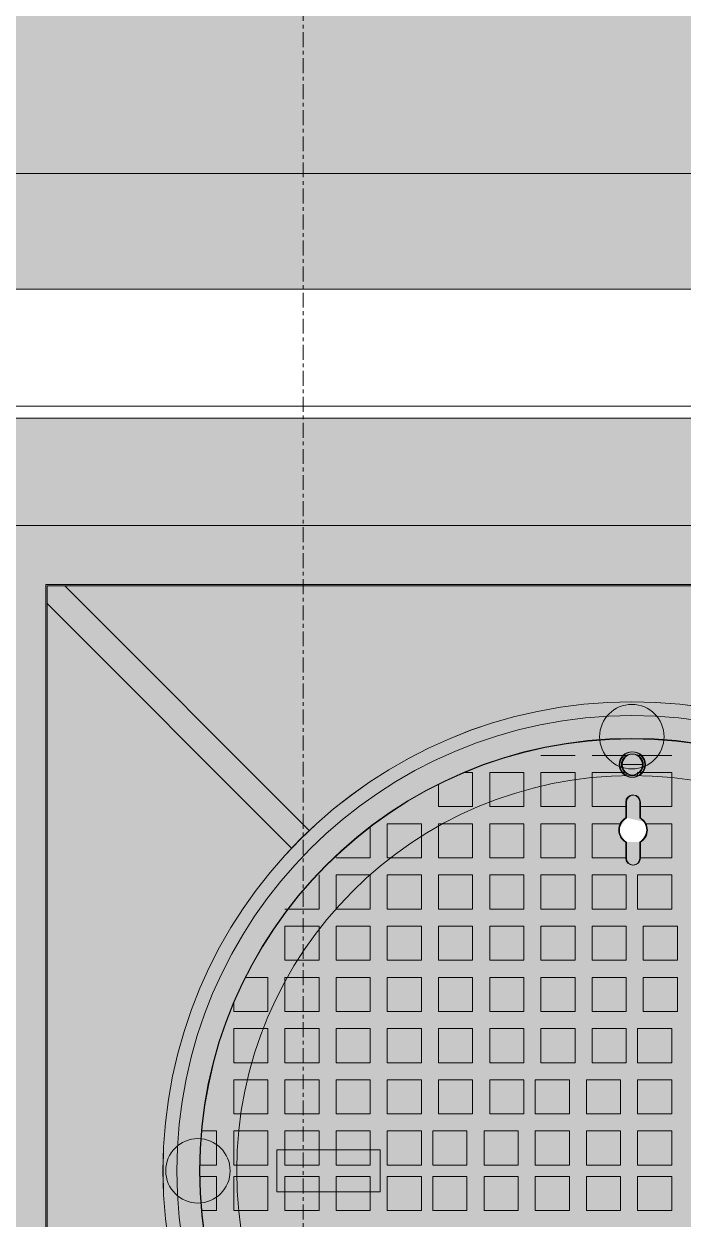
# Model space of a CAD drawing. Header units: millimetres. Extents: x 5121 to 246734, y -48180 to 129206.
# Drawn here: x 91514 to 92077, y 20195 to 21214 of the extents above; entities that cross this region are included whole.
import ezdxf

# ---------------------------------------------------------------- set-up
doc = ezdxf.new("R2010")
doc.units = ezdxf.units.MM
doc.linetypes.add('Grid Line', pattern=[22.225, 12.7, -3.175, 3.175, -3.175])
for name, color, linetype, lineweight in [('A-FLOR-PATT', 8, 'Continuous', 9), ('A-WALL', 113, 'Continuous', 9), ('G-IMPT', 8, 'Continuous', 9), ('M-EQPM', 50, 'Continuous', 9), ('S-GRID-1', 1, 'Grid Line', 9)]:
    doc.layers.add(name, color=color, linetype=linetype, lineweight=lineweight)

# ---------------------------------------------------------------- blocks, each defined once
blk = doc.blocks.new('TKTC_NAP THAM BE XLNT_260130 - TKTC_XREF_260130_NAP THAM BE XLNT_dwg_TTT-HOOD ACCESS - TTT-HOOD ACCESS-1904605-MB BỂ XLNT 2 HẦM 1-3399785-TKCS_MB TỔNG THỂ TẦNG 1')
at = {"layer": 'G-IMPT'}
for p, q in [((43.8, 358.9), (13.8, 358.9)), ((16.2, 350.9), (0.1, 350.9))]:
    blk.add_line(p, q, dxfattribs=at)
at = {"layer": 'G-IMPT', "flags": 128}
for points in [[(-26.2, 358.9), (3.8, 358.9), (-26.2, 358.9), (3.8, 358.9)], [(58.8, 358.9), (88.8, 358.9)], [(0.7, 350.9), (16.9, 350.9)], [(43.8, 313.9), (43.8, 343.9), (13.8, 343.9), (13.8, 340.9), (13.8, 343.9), (43.8, 343.9)], [(88.8, 313.9), (58.8, 313.9), (58.8, 343.9), (88.8, 343.9), (88.8, 313.9), (58.8, 313.9), (58.8, 343.9), (88.8, 343.9), (88.8, 313.9), (58.8, 313.9), (58.8, 343.9), (88.8, 343.9), (88.8, 313.9), (58.8, 313.9), (58.8, 343.9), (88.8, 343.9)], [(133.8, 313.9), (133.8, 343.9), (103.8, 343.9), (103.8, 313.9), (133.8, 313.9), (133.8, 343.9), (103.8, 343.9), (103.8, 313.9), (133.8, 313.9), (103.8, 313.9), (103.8, 343.9), (133.8, 343.9), (133.8, 313.9), (103.8, 313.9), (103.8, 343.9), (133.8, 343.9)], [(156.8, 343.9), (148.8, 343.9), (148.8, 313.9), (178.8, 313.9), (178.8, 333.8), (178.8, 313.9), (148.8, 313.9), (148.8, 343.9), (156.8, 343.9), (148.8, 343.9), (148.8, 313.9), (178.8, 313.9), (178.8, 333.8), (178.8, 313.9), (148.8, 313.9), (148.8, 343.9)], [(13.8, 320.3), (13.8, 313.9), (43.8, 313.9), (13.8, 313.9)], [(-2.9, 298.9), (-26.2, 298.9), (-26.2, 268.9), (2, 268.9), (-26.2, 268.9), (-26.2, 298.9)], [(88.8, 268.9), (88.8, 298.9), (58.8, 298.9), (58.8, 268.9), (88.8, 268.9), (88.8, 298.9), (58.8, 298.9), (58.8, 268.9), (88.8, 268.9), (58.8, 268.9), (58.8, 298.9), (88.8, 298.9), (88.8, 268.9), (58.8, 268.9), (58.8, 298.9), (88.8, 298.9), (88.8, 268.9), (58.8, 268.9), (58.8, 298.9), (88.8, 298.9)], [(133.8, 268.9), (133.8, 298.9), (103.8, 298.9), (103.8, 268.9), (133.8, 268.9), (133.8, 298.9), (103.8, 298.9), (103.8, 268.9), (133.8, 268.9), (133.8, 298.9), (103.8, 298.9), (103.8, 268.9), (133.8, 268.9), (103.8, 268.9), (103.8, 298.9), (133.8, 298.9), (133.8, 268.9), (103.8, 268.9), (103.8, 298.9), (133.8, 298.9), (133.8, 268.9), (103.8, 268.9), (103.8, 298.9), (133.8, 298.9)], [(178.8, 268.9), (178.8, 298.9), (148.8, 298.9), (148.8, 268.9), (178.8, 268.9), (178.8, 298.9), (148.8, 298.9), (148.8, 268.9), (178.8, 268.9), (178.8, 298.9), (148.8, 298.9), (148.8, 268.9), (178.8, 268.9), (148.8, 268.9), (148.8, 298.9), (178.8, 298.9), (178.8, 268.9), (148.8, 268.9), (148.8, 298.9), (178.8, 298.9), (178.8, 268.9), (148.8, 268.9), (148.8, 298.9), (178.8, 298.9)], [(223.8, 268.9), (223.8, 298.9), (193.8, 298.9), (193.8, 268.9), (223.8, 268.9), (223.8, 298.9), (193.8, 298.9), (193.8, 268.9), (223.8, 268.9), (223.8, 298.9), (193.8, 298.9), (193.8, 268.9), (223.8, 268.9), (193.8, 268.9), (193.8, 298.9), (223.8, 298.9)], [(3.8, 223.9), (-26.2, 223.9), (-26.2, 253.9), (3.8, 253.9), (3.8, 223.9), (-26.2, 223.9), (-26.2, 253.9), (3.8, 253.9), (3.8, 223.9), (-26.2, 223.9), (-26.2, 253.9), (3.8, 253.9)], [(43.8, 223.9), (13.8, 223.9), (13.8, 253.9), (43.8, 253.9)], [(88.8, 223.9), (58.8, 223.9), (58.8, 253.9), (88.8, 253.9), (88.8, 223.9), (58.8, 223.9), (58.8, 253.9), (88.8, 253.9), (88.8, 223.9), (58.8, 223.9), (58.8, 253.9), (88.8, 253.9)], [(133.8, 223.9), (103.8, 223.9), (103.8, 253.9), (133.8, 253.9), (133.8, 223.9), (103.8, 223.9), (103.8, 253.9), (133.8, 253.9), (133.8, 223.9), (103.8, 223.9), (103.8, 253.9), (133.8, 253.9), (133.8, 223.9), (103.8, 223.9), (103.8, 253.9), (133.8, 253.9)], [(178.8, 223.9), (148.8, 223.9), (148.8, 253.9), (178.8, 253.9), (178.8, 223.9), (148.8, 223.9), (148.8, 253.9), (178.8, 253.9), (178.8, 223.9), (148.8, 223.9), (148.8, 253.9), (178.8, 253.9), (178.8, 223.9), (148.8, 223.9), (148.8, 253.9), (178.8, 253.9)], [(223.8, 223.9), (193.8, 223.9), (193.8, 253.9), (223.8, 253.9), (223.8, 223.9), (193.8, 223.9), (193.8, 253.9), (223.8, 253.9), (223.8, 223.9), (193.8, 223.9), (193.8, 253.9), (223.8, 253.9)], [(268.8, 223.9), (238.8, 223.9), (238.8, 253.9), (268.8, 253.9), (268.8, 223.9), (238.8, 223.9), (238.8, 253.9), (268.8, 253.9)], [(283.8, 253.9), (283.8, 223.9), (313.8, 223.9), (283.8, 223.9), (283.8, 253.9), (283.8, 223.9), (313.8, 223.9), (283.8, 223.9)], [(-1.2, 178.9), (-31.2, 178.9), (-31.2, 208.9), (-1.2, 208.9), (-1.2, 178.9), (-31.2, 178.9), (-31.2, 208.9), (-1.2, 208.9), (-1.2, 178.9), (-31.2, 178.9), (-31.2, 208.9), (-1.2, 208.9), (-1.2, 178.9), (-31.2, 178.9), (-31.2, 208.9), (-1.2, 208.9)], [(43.8, 178.9), (43.8, 208.9), (13.8, 208.9), (13.8, 178.9), (43.8, 178.9), (43.8, 208.9), (13.8, 208.9), (13.8, 178.9), (43.8, 178.9), (43.8, 208.9), (13.8, 208.9), (13.8, 178.9), (43.8, 178.9), (43.8, 208.9), (13.8, 208.9), (13.8, 178.9), (43.8, 178.9), (43.8, 208.9), (13.8, 208.9), (13.8, 178.9), (43.8, 178.9), (43.8, 208.9), (13.8, 208.9), (13.8, 178.9), (43.8, 178.9), (13.8, 178.9), (13.8, 208.9), (43.8, 208.9), (43.8, 178.9), (13.8, 178.9), (13.8, 208.9), (43.8, 208.9)], [(88.8, 178.9), (58.8, 178.9), (58.8, 208.9), (88.8, 208.9), (88.8, 178.9), (58.8, 178.9), (58.8, 208.9), (88.8, 208.9), (88.8, 178.9), (58.8, 178.9), (58.8, 208.9), (88.8, 208.9), (88.8, 178.9), (58.8, 178.9), (58.8, 208.9), (88.8, 208.9)], [(133.8, 178.9), (133.8, 208.9), (103.8, 208.9), (103.8, 178.9), (133.8, 178.9), (133.8, 208.9), (103.8, 208.9), (103.8, 178.9), (133.8, 178.9), (133.8, 208.9), (103.8, 208.9), (103.8, 178.9), (133.8, 178.9), (133.8, 208.9), (103.8, 208.9), (103.8, 178.9), (133.8, 178.9), (133.8, 208.9), (103.8, 208.9), (103.8, 178.9), (133.8, 178.9), (133.8, 208.9), (103.8, 208.9), (103.8, 178.9), (133.8, 178.9), (103.8, 178.9), (103.8, 208.9), (133.8, 208.9), (133.8, 178.9), (103.8, 178.9), (103.8, 208.9), (133.8, 208.9)], [(178.8, 178.9), (148.8, 178.9), (148.8, 208.9), (178.8, 208.9), (178.8, 178.9), (148.8, 178.9), (148.8, 208.9), (178.8, 208.9), (178.8, 178.9), (148.8, 178.9), (148.8, 208.9), (178.8, 208.9), (178.8, 178.9), (148.8, 178.9), (148.8, 208.9), (178.8, 208.9)], [(223.8, 178.9), (223.8, 208.9), (193.8, 208.9), (193.8, 178.9), (223.8, 178.9), (223.8, 208.9), (193.8, 208.9), (193.8, 178.9), (223.8, 178.9), (223.8, 208.9), (193.8, 208.9), (193.8, 178.9), (223.8, 178.9), (223.8, 208.9), (193.8, 208.9), (193.8, 178.9), (223.8, 178.9), (223.8, 208.9), (193.8, 208.9), (193.8, 178.9), (223.8, 178.9), (223.8, 208.9), (193.8, 208.9), (193.8, 178.9), (223.8, 178.9), (193.8, 178.9), (193.8, 208.9), (223.8, 208.9), (223.8, 178.9), (193.8, 178.9), (193.8, 208.9), (223.8, 208.9)], [(268.8, 178.9), (238.8, 178.9), (238.8, 208.9), (268.8, 208.9), (268.8, 178.9), (238.8, 178.9), (238.8, 208.9), (268.8, 208.9), (268.8, 178.9), (238.8, 178.9), (238.8, 208.9), (268.8, 208.9), (268.8, 178.9), (238.8, 178.9), (238.8, 208.9), (268.8, 208.9)], [(313.8, 178.9), (313.8, 208.9), (283.8, 208.9), (283.8, 178.9), (313.8, 178.9), (313.8, 208.9), (283.8, 208.9), (283.8, 178.9), (313.8, 178.9), (313.8, 208.9), (283.8, 208.9), (283.8, 178.9), (313.8, 178.9), (313.8, 208.9), (283.8, 208.9), (283.8, 178.9), (313.8, 178.9), (313.8, 208.9), (283.8, 208.9), (283.8, 178.9), (313.8, 178.9), (283.8, 178.9), (283.8, 208.9), (313.8, 208.9)], [(-1.2, 133.9), (-31.2, 133.9), (-31.2, 163.9), (-1.2, 163.9), (-1.2, 133.9), (-31.2, 133.9), (-31.2, 163.9), (-1.2, 163.9)], [(43.8, 133.9), (13.8, 133.9), (13.8, 163.9), (43.8, 163.9), (43.8, 133.9), (13.8, 133.9), (13.8, 163.9), (43.8, 163.9), (43.8, 133.9), (13.8, 133.9), (13.8, 163.9), (43.8, 163.9), (43.8, 133.9), (13.8, 133.9), (13.8, 163.9), (43.8, 163.9), (43.8, 133.9), (13.8, 133.9), (13.8, 163.9), (43.8, 163.9), (43.8, 133.9), (13.8, 133.9), (13.8, 163.9), (43.8, 163.9), (43.8, 133.9), (13.8, 133.9), (13.8, 163.9), (43.8, 163.9), (43.8, 133.9), (13.8, 133.9), (13.8, 163.9), (43.8, 163.9)], [(88.8, 133.9), (58.8, 133.9), (58.8, 163.9), (88.8, 163.9), (88.8, 133.9), (58.8, 133.9), (58.8, 163.9), (88.8, 163.9)], [(133.8, 133.9), (103.8, 133.9), (103.8, 163.9), (133.8, 163.9), (133.8, 133.9), (103.8, 133.9), (103.8, 163.9), (133.8, 163.9), (133.8, 133.9), (103.8, 133.9), (103.8, 163.9), (133.8, 163.9), (133.8, 133.9), (103.8, 133.9), (103.8, 163.9), (133.8, 163.9), (133.8, 133.9), (103.8, 133.9), (103.8, 163.9), (133.8, 163.9), (133.8, 133.9), (103.8, 133.9), (103.8, 163.9), (133.8, 163.9), (133.8, 133.9), (103.8, 133.9), (103.8, 163.9), (133.8, 163.9), (133.8, 133.9), (103.8, 133.9), (103.8, 163.9), (133.8, 163.9)], [(178.8, 133.9), (148.8, 133.9), (148.8, 163.9), (178.8, 163.9), (178.8, 133.9), (148.8, 133.9), (148.8, 163.9), (178.8, 163.9)], [(223.8, 133.9), (193.8, 133.9), (193.8, 163.9), (223.8, 163.9), (223.8, 133.9), (193.8, 133.9), (193.8, 163.9), (223.8, 163.9), (223.8, 133.9), (193.8, 133.9), (193.8, 163.9), (223.8, 163.9), (223.8, 133.9), (193.8, 133.9), (193.8, 163.9), (223.8, 163.9), (223.8, 133.9), (193.8, 133.9), (193.8, 163.9), (223.8, 163.9), (223.8, 133.9), (193.8, 133.9), (193.8, 163.9), (223.8, 163.9), (223.8, 133.9), (193.8, 133.9), (193.8, 163.9), (223.8, 163.9), (223.8, 133.9), (193.8, 133.9), (193.8, 163.9), (223.8, 163.9)], [(268.8, 133.9), (238.8, 133.9), (238.8, 163.9), (268.8, 163.9), (268.8, 133.9), (238.8, 133.9), (238.8, 163.9), (268.8, 163.9)], [(313.8, 133.9), (313.8, 163.9), (283.8, 163.9), (283.8, 133.9), (313.8, 133.9), (313.8, 163.9), (283.8, 163.9), (283.8, 133.9), (313.8, 133.9), (283.8, 133.9), (283.8, 163.9), (313.8, 163.9), (313.8, 133.9), (283.8, 133.9), (283.8, 163.9), (313.8, 163.9)], [(348.7, 163.9), (328.8, 163.9), (328.8, 133.9), (358.8, 133.9), (358.8, 141.9), (358.8, 133.9), (328.8, 133.9), (328.8, 163.9), (348.7, 163.9), (328.8, 163.9), (328.8, 133.9), (358.8, 133.9), (358.8, 141.9), (358.8, 133.9), (328.8, 133.9), (328.8, 163.9)], [(3.8, 88.9), (3.8, 118.9), (-26.2, 118.9), (-26.2, 88.9), (3.8, 88.9), (-26.2, 88.9), (-26.2, 118.9), (3.8, 118.9)], [(43.8, 88.9), (13.8, 88.9), (13.8, 118.9), (43.8, 118.9)], [(88.8, 88.9), (58.8, 88.9), (58.8, 118.9), (88.8, 118.9), (88.8, 88.9), (58.8, 88.9), (58.8, 118.9), (88.8, 118.9), (88.8, 88.9), (58.8, 88.9), (58.8, 118.9), (88.8, 118.9)], [(133.8, 88.9), (133.8, 118.9), (103.8, 118.9), (103.8, 88.9), (133.8, 88.9), (133.8, 118.9), (103.8, 118.9), (103.8, 88.9), (133.8, 88.9), (133.8, 118.9), (103.8, 118.9), (103.8, 88.9), (133.8, 88.9), (103.8, 88.9), (103.8, 118.9), (133.8, 118.9)], [(178.8, 88.9), (178.8, 118.9), (148.8, 118.9), (148.8, 88.9), (178.8, 88.9), (178.8, 118.9), (148.8, 118.9), (148.8, 88.9), (178.8, 88.9), (178.8, 118.9), (148.8, 118.9), (148.8, 88.9), (178.8, 88.9), (148.8, 88.9), (148.8, 118.9), (178.8, 118.9)], [(223.8, 88.9), (223.8, 118.9), (193.8, 118.9), (193.8, 88.9), (223.8, 88.9), (223.8, 118.9), (193.8, 118.9), (193.8, 88.9), (223.8, 88.9), (193.8, 88.9), (193.8, 118.9), (223.8, 118.9)], [(268.8, 88.9), (268.8, 118.9), (238.8, 118.9), (238.8, 88.9), (268.8, 88.9), (268.8, 118.9), (238.8, 118.9), (238.8, 88.9), (268.8, 88.9), (268.8, 118.9), (238.8, 118.9), (238.8, 88.9), (268.8, 88.9), (238.8, 88.9), (238.8, 118.9), (268.8, 118.9)], [(313.8, 88.9), (313.8, 118.9), (283.8, 118.9), (283.8, 88.9), (313.8, 88.9), (313.8, 118.9), (283.8, 118.9), (283.8, 88.9), (313.8, 88.9), (313.8, 118.9), (283.8, 118.9), (283.8, 88.9), (313.8, 88.9), (313.8, 118.9), (283.8, 118.9), (283.8, 88.9), (313.8, 88.9), (313.8, 118.9), (283.8, 118.9), (283.8, 88.9), (313.8, 88.9), (283.8, 88.9), (283.8, 118.9), (313.8, 118.9)], [(358.8, 88.9), (358.8, 118.9), (328.8, 118.9), (328.8, 88.9), (358.8, 88.9), (328.8, 88.9), (328.8, 118.9), (358.8, 118.9), (358.8, 88.9), (328.8, 88.9), (328.8, 118.9), (358.8, 118.9), (358.8, 88.9), (328.8, 88.9), (328.8, 118.9), (358.8, 118.9), (358.8, 88.9), (328.8, 88.9), (328.8, 118.9), (358.8, 118.9), (358.8, 88.9), (328.8, 88.9), (328.8, 118.9), (358.8, 118.9)], [(3.8, 43.9), (3.8, 73.9), (-26.2, 73.9), (-26.2, 43.9), (3.8, 43.9), (3.8, 73.9), (-26.2, 73.9), (-26.2, 43.9), (3.8, 43.9), (3.8, 73.9), (-26.2, 73.9), (-26.2, 43.9), (3.8, 43.9), (-26.2, 43.9), (-26.2, 73.9), (3.8, 73.9)], [(48.8, 43.9), (48.8, 73.9), (18.8, 73.9), (18.8, 43.9), (48.8, 43.9), (48.8, 73.9), (18.8, 73.9), (18.8, 43.9), (48.8, 43.9), (48.8, 73.9), (18.8, 73.9), (18.8, 43.9), (48.8, 43.9), (18.8, 43.9), (18.8, 73.9), (48.8, 73.9)], [(93.8, 43.9), (93.8, 73.9), (63.8, 73.9), (63.8, 43.9), (93.8, 43.9), (93.8, 73.9), (63.8, 73.9), (63.8, 43.9), (93.8, 43.9), (93.8, 73.9), (63.8, 73.9), (63.8, 43.9), (93.8, 43.9), (63.8, 43.9), (63.8, 73.9), (93.8, 73.9)], [(133.8, 43.9), (133.8, 73.9), (103.8, 73.9), (103.8, 43.9), (133.8, 43.9), (133.8, 73.9), (103.8, 73.9), (103.8, 43.9), (133.8, 43.9), (103.8, 43.9), (103.8, 73.9), (133.8, 73.9), (133.8, 43.9), (103.8, 43.9), (103.8, 73.9), (133.8, 73.9)], [(178.8, 43.9), (148.8, 43.9), (148.8, 73.9), (178.8, 73.9), (178.8, 43.9), (148.8, 43.9), (148.8, 73.9), (178.8, 73.9), (178.8, 43.9), (148.8, 43.9), (148.8, 73.9), (178.8, 73.9), (178.8, 43.9), (148.8, 43.9), (148.8, 73.9), (178.8, 73.9)], [(223.8, 43.9), (193.8, 43.9), (193.8, 73.9), (223.8, 73.9), (223.8, 43.9), (193.8, 43.9), (193.8, 73.9), (223.8, 73.9)], [(268.8, 43.9), (238.8, 43.9), (238.8, 73.9), (268.8, 73.9), (268.8, 43.9), (238.8, 43.9), (238.8, 73.9), (268.8, 73.9)], [(313.8, 43.9), (313.8, 73.9), (283.8, 73.9), (283.8, 43.9), (313.8, 43.9), (313.8, 73.9), (283.8, 73.9), (283.8, 43.9), (313.8, 43.9), (283.8, 43.9), (283.8, 73.9), (313.8, 73.9), (313.8, 43.9), (283.8, 43.9), (283.8, 73.9), (313.8, 73.9)], [(358.8, 43.9), (358.8, 73.9), (328.8, 73.9), (328.8, 43.9), (358.8, 43.9), (358.8, 73.9), (328.8, 73.9), (328.8, 43.9), (358.8, 43.9), (358.8, 73.9), (328.8, 73.9), (328.8, 43.9), (358.8, 43.9), (328.8, 43.9), (328.8, 73.9), (358.8, 73.9)], [(3.8, -1.1), (-26.2, -1.1), (-26.2, 28.9), (3.8, 28.9), (3.8, -1.1), (-26.2, -1.1), (-26.2, 28.9), (3.8, 28.9)], [(48.8, -1.1), (18.8, -1.1), (18.8, 28.9), (48.8, 28.9), (48.8, -1.1), (18.8, -1.1), (18.8, 28.9), (48.8, 28.9)], [(93.8, -1.1), (63.8, -1.1), (63.8, 28.9), (93.8, 28.9), (93.8, -1.1), (63.8, -1.1), (63.8, 28.9), (93.8, 28.9)], [(138.8, -1.1), (108.8, -1.1), (108.8, 28.9), (138.8, 28.9), (138.8, -1.1), (108.8, -1.1), (108.8, 28.9), (138.8, 28.9)], [(183.8, -1.1), (153.8, -1.1), (153.8, 28.9), (183.8, 28.9), (183.8, -1.1), (153.8, -1.1), (153.8, 28.9), (183.8, 28.9)], [(223.8, -1.1), (223.8, 28.9), (193.8, 28.9), (193.8, -1.1), (223.8, -1.1), (223.8, 28.9), (193.8, 28.9), (193.8, -1.1), (223.8, -1.1), (193.8, -1.1), (193.8, 28.9), (223.8, 28.9), (223.8, -1.1), (193.8, -1.1), (193.8, 28.9), (223.8, 28.9)], [(268.8, -1.1), (238.8, -1.1), (238.8, 28.9), (268.8, 28.9), (268.8, -1.1), (238.8, -1.1), (238.8, 28.9), (268.8, 28.9), (268.8, -1.1), (238.8, -1.1), (238.8, 28.9), (268.8, 28.9)], [(313.8, -1.1), (283.8, -1.1), (283.8, 28.9), (313.8, 28.9), (313.8, -1.1), (283.8, -1.1), (283.8, 28.9), (313.8, 28.9), (313.8, -1.1), (283.8, -1.1), (283.8, 28.9), (313.8, 28.9), (313.8, -1.1), (283.8, -1.1), (283.8, 28.9), (313.8, 28.9)], [(358.8, -1.1), (328.8, -1.1), (328.8, 28.9), (358.8, 28.9), (358.8, -1.1), (328.8, -1.1), (328.8, 28.9), (358.8, 28.9), (358.8, -1.1), (328.8, -1.1), (328.8, 28.9), (358.8, 28.9), (358.8, -1.1), (328.8, -1.1), (328.8, 28.9), (358.8, 28.9)], [(387.2, 28.9), (373.8, 28.9), (373.8, -1.1), (388.8, -1.1), (373.8, -1.1), (373.8, 28.9), (387.2, 28.9), (373.8, 28.9), (373.8, -1.1), (388.8, -1.1), (373.8, -1.1), (373.8, 28.9)], [(3.8, -41.1), (-26.2, -41.1), (-26.2, -11.1), (3.8, -11.1), (3.8, -41.1), (-26.2, -41.1), (-26.2, -11.1), (3.8, -11.1), (3.8, -41.1), (-26.2, -41.1), (-26.2, -11.1), (3.8, -11.1), (3.8, -41.1), (-26.2, -41.1), (-26.2, -11.1), (3.8, -11.1), (3.8, -41.1), (-26.2, -41.1), (-26.2, -11.1), (3.8, -11.1), (3.8, -41.1), (-26.2, -41.1), (-26.2, -11.1), (3.8, -11.1), (3.8, -41.1), (-26.2, -41.1), (-26.2, -11.1), (3.8, -11.1), (3.8, -41.1), (-26.2, -41.1), (-26.2, -11.1), (3.8, -11.1), (3.8, -41.1), (-26.2, -41.1), (-26.2, -11.1), (3.8, -11.1), (3.8, -41.1), (-26.2, -41.1), (-26.2, -11.1), (3.8, -11.1), (3.8, -41.1), (-26.2, -41.1), (-26.2, -11.1), (3.8, -11.1)], [(48.8, -41.1), (18.8, -41.1), (18.8, -11.1), (48.8, -11.1), (48.8, -41.1), (18.8, -41.1), (18.8, -11.1), (48.8, -11.1), (48.8, -41.1), (18.8, -41.1), (18.8, -11.1), (48.8, -11.1), (48.8, -41.1), (18.8, -41.1), (18.8, -11.1), (48.8, -11.1), (48.8, -41.1), (18.8, -41.1), (18.8, -11.1), (48.8, -11.1), (48.8, -41.1), (18.8, -41.1), (18.8, -11.1), (48.8, -11.1), (48.8, -41.1), (18.8, -41.1), (18.8, -11.1), (48.8, -11.1), (48.8, -41.1), (18.8, -41.1), (18.8, -11.1), (48.8, -11.1), (48.8, -41.1), (18.8, -41.1), (18.8, -11.1), (48.8, -11.1), (48.8, -41.1), (18.8, -41.1), (18.8, -11.1), (48.8, -11.1), (48.8, -41.1), (18.8, -41.1), (18.8, -11.1), (48.8, -11.1)], [(93.8, -41.1), (63.8, -41.1), (63.8, -11.1), (93.8, -11.1), (93.8, -41.1), (63.8, -41.1), (63.8, -11.1), (93.8, -11.1), (93.8, -41.1), (63.8, -41.1), (63.8, -11.1), (93.8, -11.1), (93.8, -41.1), (63.8, -41.1), (63.8, -11.1), (93.8, -11.1), (93.8, -41.1), (63.8, -41.1), (63.8, -11.1), (93.8, -11.1), (93.8, -41.1), (63.8, -41.1), (63.8, -11.1), (93.8, -11.1), (93.8, -41.1), (63.8, -41.1), (63.8, -11.1), (93.8, -11.1), (93.8, -41.1), (63.8, -41.1), (63.8, -11.1), (93.8, -11.1), (93.8, -41.1), (63.8, -41.1), (63.8, -11.1), (93.8, -11.1), (93.8, -41.1), (63.8, -41.1), (63.8, -11.1), (93.8, -11.1), (93.8, -41.1), (63.8, -41.1), (63.8, -11.1), (93.8, -11.1)], [(138.8, -41.1), (108.8, -41.1), (108.8, -11.1), (138.8, -11.1), (138.8, -41.1), (108.8, -41.1), (108.8, -11.1), (138.8, -11.1), (138.8, -41.1), (108.8, -41.1), (108.8, -11.1), (138.8, -11.1), (138.8, -41.1), (108.8, -41.1), (108.8, -11.1), (138.8, -11.1), (138.8, -41.1), (108.8, -41.1), (108.8, -11.1), (138.8, -11.1), (138.8, -41.1), (108.8, -41.1), (108.8, -11.1), (138.8, -11.1), (138.8, -41.1), (108.8, -41.1), (108.8, -11.1), (138.8, -11.1), (138.8, -41.1), (108.8, -41.1), (108.8, -11.1), (138.8, -11.1), (138.8, -41.1), (108.8, -41.1), (108.8, -11.1), (138.8, -11.1), (138.8, -41.1), (108.8, -41.1), (108.8, -11.1), (138.8, -11.1), (138.8, -41.1), (108.8, -41.1), (108.8, -11.1), (138.8, -11.1)], [(183.8, -41.1), (153.8, -41.1), (153.8, -11.1), (183.8, -11.1), (183.8, -41.1), (153.8, -41.1), (153.8, -11.1), (183.8, -11.1), (183.8, -41.1), (153.8, -41.1), (153.8, -11.1), (183.8, -11.1), (183.8, -41.1), (153.8, -41.1), (153.8, -11.1), (183.8, -11.1), (183.8, -41.1), (153.8, -41.1), (153.8, -11.1), (183.8, -11.1), (183.8, -41.1), (153.8, -41.1), (153.8, -11.1), (183.8, -11.1), (183.8, -41.1), (153.8, -41.1), (153.8, -11.1), (183.8, -11.1), (183.8, -41.1), (153.8, -41.1), (153.8, -11.1), (183.8, -11.1), (183.8, -41.1), (153.8, -41.1), (153.8, -11.1), (183.8, -11.1), (183.8, -41.1), (153.8, -41.1), (153.8, -11.1), (183.8, -11.1), (183.8, -41.1), (153.8, -41.1), (153.8, -11.1), (183.8, -11.1)], [(223.8, -41.1), (193.8, -41.1), (193.8, -11.1), (223.8, -11.1)], [(268.8, -41.1), (238.8, -41.1), (238.8, -11.1), (268.8, -11.1), (268.8, -41.1), (238.8, -41.1), (238.8, -11.1), (268.8, -11.1)], [(313.8, -41.1), (313.8, -11.1), (283.8, -11.1), (283.8, -41.1), (313.8, -41.1), (313.8, -11.1), (283.8, -11.1), (283.8, -41.1), (313.8, -41.1), (313.8, -11.1), (283.8, -11.1), (283.8, -41.1), (313.8, -41.1), (283.8, -41.1), (283.8, -11.1), (313.8, -11.1)], [(358.8, -41.1), (358.8, -11.1), (328.8, -11.1), (328.8, -41.1), (358.8, -41.1), (358.8, -11.1), (328.8, -11.1), (328.8, -41.1), (358.8, -41.1), (358.8, -11.1), (328.8, -11.1), (328.8, -41.1), (358.8, -41.1), (328.8, -41.1), (328.8, -11.1), (358.8, -11.1)], [(388.8, -11.1), (373.8, -11.1), (373.8, -41.1), (387.2, -41.1), (373.8, -41.1), (373.8, -11.1), (388.8, -11.1), (373.8, -11.1), (373.8, -41.1), (387.2, -41.1), (373.8, -41.1), (373.8, -11.1)]]:
    blk.add_lwpolyline(points, close=True, dxfattribs=at)
for points in [[(2, 313.9), (-26.2, 313.9), (-26.2, 343.9), (3.8, 343.9), (3.8, 340.5), (3.8, 343.9), (-26.2, 343.9), (-26.2, 313.9), (2, 313.9), (-26.2, 313.9), (-26.2, 343.9), (3.8, 343.9), (3.8, 340.5)], [(1.3, 317.9), (1.3, 314.4), (1.3, 311), (1.3, 307.5), (1.3, 304)], [(2, 318), (2, 314.5), (2, 311), (2, 307.5), (2, 304)], [(2, 318), (2, 314.5), (2, 311), (2, 307.5), (2, 304)], [(3.8, 322.4), (3.8, 322.9), (3.8, 322.4), (3.8, 322.9)], [(13.6, 304), (13.6, 307.5), (13.6, 311), (13.6, 314.4), (13.6, 317.9)], [(14.3, 304), (14.3, 307.5), (14.3, 311), (14.3, 314.5), (14.3, 318)], [(14.3, 304), (14.3, 307.5), (14.3, 311), (14.3, 314.5), (14.3, 318)], [(18.4, 298.9), (43.8, 298.9), (43.8, 268.9), (13.8, 268.9), (43.8, 268.9), (43.8, 298.9), (18.4, 298.9), (43.8, 298.9), (43.8, 268.9), (13.8, 268.9)], [(268.8, 268.9), (238.8, 268.9), (238.8, 296.4)], [(1.3, 282.7), (1.3, 279.2), (1.3, 275.7), (1.3, 272.2), (1.3, 268.7)], [(2, 282.7), (2, 279.2), (2, 275.7), (2, 272.2), (2, 268.7)], [(2, 282.7), (2, 279.2), (2, 275.7), (2, 272.2), (2, 268.7)], [(13.6, 268.7), (13.6, 272.2), (13.6, 275.7), (13.6, 279.2), (13.6, 282.7)], [(14.3, 268.7), (14.3, 272.2), (14.3, 275.7), (14.3, 279.2), (14.3, 282.7)], [(14.3, 268.7), (14.3, 272.2), (14.3, 275.7), (14.3, 279.2), (14.3, 282.7)]]:
    blk.add_lwpolyline(points, dxfattribs=at)
at = {"layer": 'G-IMPT'}
for centre, radius in [((8.8, -6.1), 412.1), ((8.8, -6.1), 400), ((8.8, -6.1), 380), ((8.1, 350.9), 11.2), ((8.8, 350.9), 11.2), ((8.8, 350.9), 11.2)]:
    blk.add_circle(centre, radius, dxfattribs=at)
for centre, radius, start, end in [((8.1, 350.9), 9.23, 360, 180), ((8.1, 350.9), 9.23, 0, 180), ((8.8, 350.9), 9.23, 360, 180), ((8.8, 350.9), 9.23, 0, 180), ((8.8, 350.9), 9.23, 360, 180), ((8.8, 350.9), 9.23, 0, 180), ((8.1, 350.9), 9.23, 180, 360), ((8.1, 350.9), 9.23, 180, 360), ((8.8, 350.9), 9.23, 180, 360), ((8.8, 350.9), 9.23, 180, 360), ((8.8, 350.9), 9.23, 180, 360), ((8.8, 350.9), 9.23, 180, 360), ((7.5, 317.9), 6.15, 90, 180), ((8.1, 318), 6.15, 90, 180), ((8.1, 318), 6.15, 90, 180), ((7.5, 317.9), 6.15, 0, 90), ((8.1, 318), 6.15, 0, 90), ((8.1, 318), 6.15, 0, 90), ((7.5, 293.3), 12.3, 120, 240), ((8.1, 293.4), 12.3, 120, 240), ((8.1, 293.4), 12.3, 120, 240), ((7.5, 293.3), 12.3, 300, 60), ((8.1, 293.4), 12.3, 300, 60), ((8.1, 293.4), 12.3, 300, 60), ((7.5, 268.7), 6.15, 180, 270), ((8.1, 268.7), 6.15, 180, 270), ((8.1, 268.7), 6.15, 180, 270), ((7.5, 268.7), 6.15, 270, 0), ((8.1, 268.7), 6.15, 270, 0), ((8.1, 268.7), 6.15, 270, 0)]:
    blk.add_arc(centre, radius, start, end, dxfattribs=at)
blk = doc.blocks.new('TKTC_NAP THAM BE XLNT_260130 - TKTC_XREF_260130_NAP THAM BE XLNT_dwg_NAP THAM-3399787-TKCS_MB TỔNG THỂ TẦNG 1')
at = {"layer": 'G-IMPT'}
for p, q in [((585367.8, -154748.9), (585576.3, -154540.3)), ((585591.4, -154555.4), (585382.9, -154764))]:
    blk.add_line(p, q, dxfattribs=at)
at = {"layer": 'G-IMPT', "flags": 128}
for points in [[(584592.6, -155539.2), (585592.6, -155539.2), (585592.6, -154539.2), (584592.6, -154539.2)], [(585591.4, -154540.3), (584593.7, -154540.3), (584593.7, -155538), (585591.4, -155538)], [(585307.2, -155021.2), (585395.4, -155021.2), (585395.4, -155057.1), (585307.2, -155057.1)]]:
    blk.add_lwpolyline(points, close=True, dxfattribs=at)
at = {"layer": 'G-IMPT'}
for centre, radius in [((585092.6, -155039.2), 400), ((585092.6, -154668.9), 27.5), ((585092.6, -155039.2), 368.5), ((585092.6, -155039.2), 337.1), ((585462.8, -155039.2), 27.5)]:
    blk.add_circle(centre, radius, dxfattribs=at)
at = {"xscale": 0.9707134767847465, "yscale": 0.9707134767847465, "zscale": 0.9707134767847465}
blk.add_blockref('TKTC_NAP THAM BE XLNT_260130 - TKTC_XREF_260130_NAP THAM BE XLNT_dwg_TTT-HOOD ACCESS - TTT-HOOD ACCESS-1904605-MB BỂ XLNT 2 HẦM 1-3399785-TKCS_MB TỔNG THỂ TẦNG 1', (585084, -155033.3), dxfattribs=at)
blk = doc.blocks.new('TKTC_NAP THAM BE XLNT_260130 - TKTC_XREF_260130_NAP THAM BE XLNT_dwg-3399784-TKCS_MB TỔNG THỂ TẦNG 1')
at = {"layer": 'G-IMPT', "flags": 128}
for points in [[(83427.6, 20238.2), (98577.4, 20238.2), (98577.4, 14087.9), (83427.6, 14087.9)], [(88128.5, 19937.9), (89828.1, 19937.9), (89828.1, 14387.9), (88128.5, 14387.9), (88128.5, 15737.3)]]:
    blk.add_lwpolyline(points, close=True, dxfattribs=at)
at = {"extrusion": (0, 0, -1), "zscale": -1}
blk.add_blockref('TKTC_NAP THAM BE XLNT_260130 - TKTC_XREF_260130_NAP THAM BE XLNT_dwg_NAP THAM-3399787-TKCS_MB TỔNG THỂ TẦNG 1', (-674370.7, 174426.6), dxfattribs=at)
blk = doc.blocks.new('TKTC_NAP THAM BE XLNT_260130 - NẮP THĂM BỂ XLNT-2335565-TKCS_MB TỔNG THỂ TẦNG 1')
blk.add_blockref('TKTC_NAP THAM BE XLNT_260130 - TKTC_XREF_260130_NAP THAM BE XLNT_dwg-3399784-TKCS_MB TỔNG THỂ TẦNG 1', (-83427.6, -14087.9))

msp = doc.modelspace()

# ---------------------------------------------------------------- hatches: boundary and pattern name
at = {"layer": 'A-FLOR-PATT'}
h = msp.add_hatch(dxfattribs=at)
h.set_pattern_fill('FP_23', color=256, style=0, pattern_type=2)
h.set_pattern_definition([(0, (236.2, 15.75), (787.4, 787.4), [118.11, -23.622, 31.496, -23.622, -590.55]), (0, (236.2, 15.75), (787.4, 787.4), [-196.85, 118.11, -472.44]), (0, (196.85, 39.4), (787.4, 787.4), [78.74, -59.055, 118.11, -59.055, -472.44]), (0, (196.85, 39.4), (787.4, 787.4), [-314.96, 78.74, -393.7]), (0, (472.44, 354.3), (787.4, 787.4), [98.425, -39.37, 98.425, -551.18]), (0, (78.74, 511.8), (787.4, 787.4), [39.37, -78.74, 39.37, -629.92]), (90, (157.5, 511.8), (-787.4, 787.4), [70.866, -716.534]), (90, (393.7, 39.4), (-787.4, 787.4), [78.74, -708.66]), (90, (590.55, 354.3), (-787.4, 787.4), [78.74, -708.66]), (45, (496.06, 31.5), (0, 787.4002), [78.74, -1034.812]), (135, (291.34, 31.5), (-787.4002, 6e-14), [78.74, -1034.812]), (63.435, (472.44, 35.43), (-0.0007, 787.4), [78.74, -1681.94]), (75.964, (433.07, 39.37), (-0.00383, 787.3999), [78.74, -3167.793]), (75.964, (629.92, 354.33), (-0.00383, 787.3999), [62.992, -3183.541]), (75.964, (173.23, 511.81), (-0.00383, 787.3999), [55.118, -3191.415]), (104.036, (354.33, 39.37), (0.00383, 787.3999), [78.74, -3167.793]), (104.036, (551.18, 354.33), (0.00383, 787.3999), [62.992, -3183.541]), (104.036, (141.73, 511.81), (0.00383, 787.3999), [55.118, -3191.415]), (116.565, (314.96, 35.43), (0.0007, 787.4), [78.74, -1681.939])])
h.paths.add_polyline_path([(89080.9, 20988.2), (116092.6, 20991.1), (116092.6, 24536.9), (111452.6, 24536.9), (111452.6, 24526.9), (111462.6, 24526.9), (111462.6, 23325.3), (107967.6, 23325.3), (107967.6, 24535.2), (106852.6, 24535.2), (106852.6, 24526.9), (103262.6, 24526.9), (103262.6, 23337.4), (103262.6, 23335.3), (103262.6, 23325.3), (99767.6, 23325.3), (99767.6, 23335.3), (99767.6, 23337.4), (99767.6, 24526.1), (95062.6, 24526.1), (95062.6, 24536.1), (95052.6, 24536.9), (95052.6, 23327.4), (86277.6, 23327.4), (86277.6, 23337.4), (86267.6, 23337.4), (86267.6, 24526.9), (83752.6, 24526.9), (83752.6, 20988.2), (84142.1, 20988.2)])
h.paths.add_polyline_path([(95052.6, 23332.4), (95052.6, 24521.1), (95062.6, 24521.1), (95062.6, 23332.4)])
h = msp.add_hatch(dxfattribs=at)
h.set_pattern_fill('FP_15', color=256, style=0, pattern_type=2)
h.set_pattern_definition([(50, (0, 0), (677.7247, -59.293), [70.866, -779.526]), (355, (0, 0), (-131.1036, 710.731), [56.693, -623.621]), (100.451, (56.5, -4.94), (546.6267, 651.434), [60.227, -662.495]), (46.184, (0, 189), (1008.414, -156.3987), [106.299, -1169.289]), (96.636, (84, 175.9), (883.1375, 920.431), [90.34, -993.743]), (351.184, (0, 189), (883.146, 920.423), [85.039, -935.431]), (21, (94.5, 141.73), (564.0056, -380.4262), [70.866, -779.526]), (326, (94.5, 141.7), (229.9034, 685.1796), [56.693, -623.621]), (71.451, (141.5, 110), (793.912, 304.7473), [60.227, -662.495]), (37.5, (0, 0), (11.4894, 314.54497), [10.394, -605.668, 10.394, -622.676, -625.983]), (37.5, (0, 0), (11.4894, 314.54497), [-1249.131, 10.394, -615.589]), (7.5, (0, 0), (248.5691, 372.672), [10.394, -350.55, 10.394, -591.495, -238.582]), (7.5, (0, 0), (248.5691, 372.672), [-962.833, 10.394, -228.189]), (327.5, (-210.7, 0), (504.39837, -21.31163), [10.394, -225.826, 10.394, -726.613, -977.951]), (327.5, (-210.7, 0), (504.39837, -21.31163), [-973.226, 10.394, -967.557]), (317.5, (-305.2, 0), (551.0412, 94.5872), [10.394, -296.692, 10.394, -479.054, -694.487]), (317.5, (-305.2, 0), (551.0412, 94.5872), [-796.534, 10.394, -684.093])])
h.paths.add_polyline_path([(58172.6, 13236.9), (71452.6, 13236.9), (71452.6, 14388.2), (79661.7, 14388.2), (79661.7, 15113.2), (79706.7, 15113.2), (79706.7, 14388.2), (81116.7, 14388.2), (81116.7, 15113.2), (81161.7, 15113.2), (81161.7, 14388.2), (89452.6, 14388.2), (89452.6, 13236.9), (115083.5, 13236.9), (115083.5, 13256.9), (116102.6, 13256.9), (116102.6, 17226.9), (116092.6, 17226.9), (116092.6, 20878.2), (83667.6, 20878.2), (83667.6, 20888.2), (81452.6, 20888.2), (81452.6, 20878.2), (44812.6, 20878.2), (44812.6, 17226.9), (44802.6, 17226.9), (44802.6, 13246.9), (44912.6, 13246.9), (44912.6, 13236.9), (58122.6, 13236.9)])
h.paths.add_polyline_path([(93977.4, 15435.6), (93971.5, 15446), (93977.4, 15456.3), (93989.4, 15456.3), (93995.4, 15446), (93989.4, 15435.6)])
h.paths.add_polyline_path([(99039.4, 15435.6), (99027.4, 15435.6), (99021.4, 15446), (99027.4, 15456.3), (99039.4, 15456.3), (99045.3, 15446), (99041.9, 15440)])
h.paths.add_polyline_path([(100288.2, 15435.6), (100276.2, 15435.6), (100270.3, 15446), (100276.2, 15456.3), (100288.2, 15456.3), (100294.2, 15446), (100290.7, 15440)])
h.paths.add_polyline_path([(95827.4, 15435.9), (95821.5, 15446.3), (95827.4, 15456.6), (95839.4, 15456.6), (95845.4, 15446.3), (95839.4, 15435.9)])
h.paths.add_polyline_path([(99028.1, 16016.9), (99021.4, 16027.3), (99028.1, 16037.7), (99043.5, 16034.1), (99046, 16027.3), (99040, 16016.9)])
h.paths.add_polyline_path([(93990, 16016.9), (93977.4, 16017), (93971.5, 16027.3), (93978.1, 16037.7), (93993.5, 16034.1), (93996, 16027.3), (93990.1, 16017)])
h.paths.add_polyline_path([(100288.8, 16016.9), (100276.2, 16017), (100270.3, 16027.3), (100276.9, 16037.7), (100292.3, 16034.1), (100294.8, 16027.3), (100288.9, 16017)])
h.paths.add_polyline_path([(95828.1, 16017.2), (95821.5, 16027.6), (95828.1, 16037.9), (95843.5, 16034.4), (95846, 16027.6), (95840, 16017.2)])
h.paths.add_polyline_path([(99482.5, 18936.9), (99470.6, 18936.9), (99464.6, 18947.3), (99470.6, 18957.6), (99482.5, 18957.6), (99488.5, 18947.3), (99485.1, 18941.3)])
h.paths.add_polyline_path([(99471.2, 19518.2), (99464.6, 19528.6), (99471.3, 19538.9), (99486.7, 19535.4), (99489.2, 19528.6), (99483.2, 19518.2), (99482.5, 19518.2)])
h.paths.add_polyline_path([(93289.8, 19934), (93277.8, 19934), (93271.8, 19944.4), (93277.8, 19954.7), (93289.8, 19954.7), (93295.7, 19944.4), (93292.3, 19938.4)])
h.paths.add_polyline_path([(92027.8, 19935.2), (92021.8, 19945.5), (92027.8, 19955.9), (92039.8, 19955.9), (92045.7, 19945.5), (92039.8, 19935.2)])
h.paths.add_polyline_path([(88426.8, 19935.6), (88421.8, 19949.5), (88426.8, 19956.3), (88438.8, 19956.3), (88444.7, 19946), (88438.8, 19935.6)])
h.paths.add_polyline_path([(97240.2, 19936.8), (97228.3, 19936.8), (97222.3, 19947.1), (97228.3, 19957.5), (97240.2, 19957.5), (97246.2, 19947.1), (97242.7, 19941.2)])
h.paths.add_polyline_path([(93290.4, 20515.3), (93277.8, 20515.3), (93271.8, 20525.7), (93278.5, 20536), (93293.9, 20532.5), (93296.4, 20525.6), (93290.4, 20515.3)])
h.paths.add_polyline_path([(92040.4, 20516.5), (92027.8, 20516.5), (92021.8, 20526.8), (92028.5, 20537.2), (92043.9, 20533.7), (92046.4, 20526.8), (92040.4, 20516.5)])
h.paths.add_polyline_path([(88438.1, 20516.9), (88426.1, 20517), (88420.2, 20527.3), (88426.2, 20537.6), (88438.8, 20537.6), (88444.1, 20524.9), (88438.8, 20517), (88438.1, 20517)])
h.paths.add_polyline_path([(97240.8, 20518.1), (97228.3, 20518.1), (97222.3, 20528.5), (97228.9, 20538.8), (97244.3, 20535.3), (97246.8, 20528.4), (97240.9, 20518.1)])

# ---------------------------------------------------------------- linework, layer by layer
at = {"layer": 'A-WALL'}
for p, q in [((83752.6, 20988.2), (116092.6, 20988.2)), ((83652.6, 20888.2), (116092.6, 20888.2)), ((116092.6, 20878.2), (83667.6, 20878.2))]:
    msp.add_line(p, q, dxfattribs=at)
at = {"layer": 'S-GRID-1'}
msp.add_line((91752.6, 15460.6), (91752.6, 23210.6), dxfattribs=at)

# ---------------------------------------------------------------- block references
at = {"layer": 'M-EQPM'}
msp.add_blockref('TKTC_NAP THAM BE XLNT_260130 - NẮP THĂM BỂ XLNT-2335565-TKCS_MB TỔNG THỂ TẦNG 1', (86182.6, 14936.6), dxfattribs=at)

doc.saveas('drawing.dxf')
